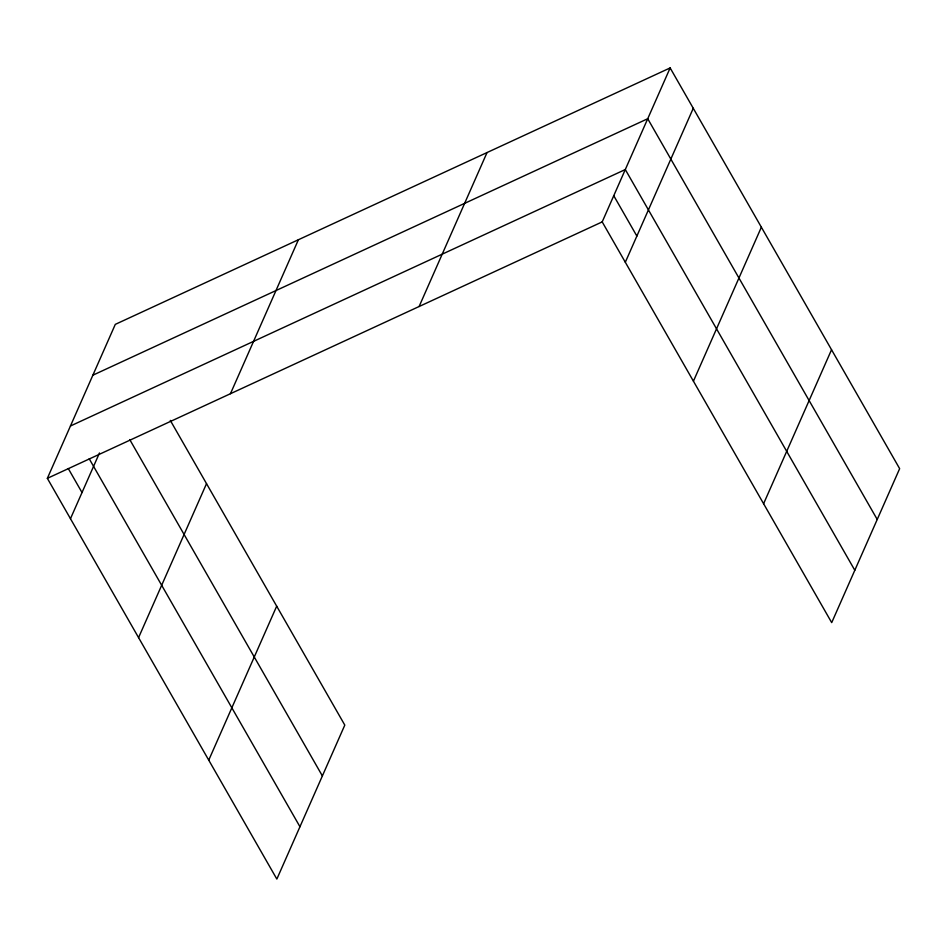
<?xml version="1.0" encoding="UTF-8"?>
<svg xmlns="http://www.w3.org/2000/svg" width="947" height="947" viewBox="0 0 947 947"><rect width="100%" height="100%" fill="white"/><g stroke="black" fill="none" stroke-linecap="round" stroke-linejoin="round"><path stroke-width="1.42" d="M170.294 420.397L344.803 725.106L276.855 879.076L47.35 478.342L115.297 324.371L670.145 67.924L899.65 468.658L831.703 622.629L602.197 221.894L670.145 67.924M70.469 518.707L99.471 452.986M230.452 393.715L298.4 239.745M138.57 637.627L206.517 483.657M208.742 760.157L276.69 606.187M419.107 306.52L487.042 152.55M625.316 262.248L693.263 108.278M693.429 381.168L761.364 227.209M763.602 503.697L831.537 349.739M92.877 375.19L647.724 118.73L877.23 519.465M70.445 425.996L625.304 169.537L854.81 570.272M47.35 478.342L602.197 221.894M613.751 195.709L636.869 236.075M129.751 439.586L322.371 775.924M89.231 458.786L299.95 826.731M68.291 468.564L82.01 492.523"/></g></svg>
